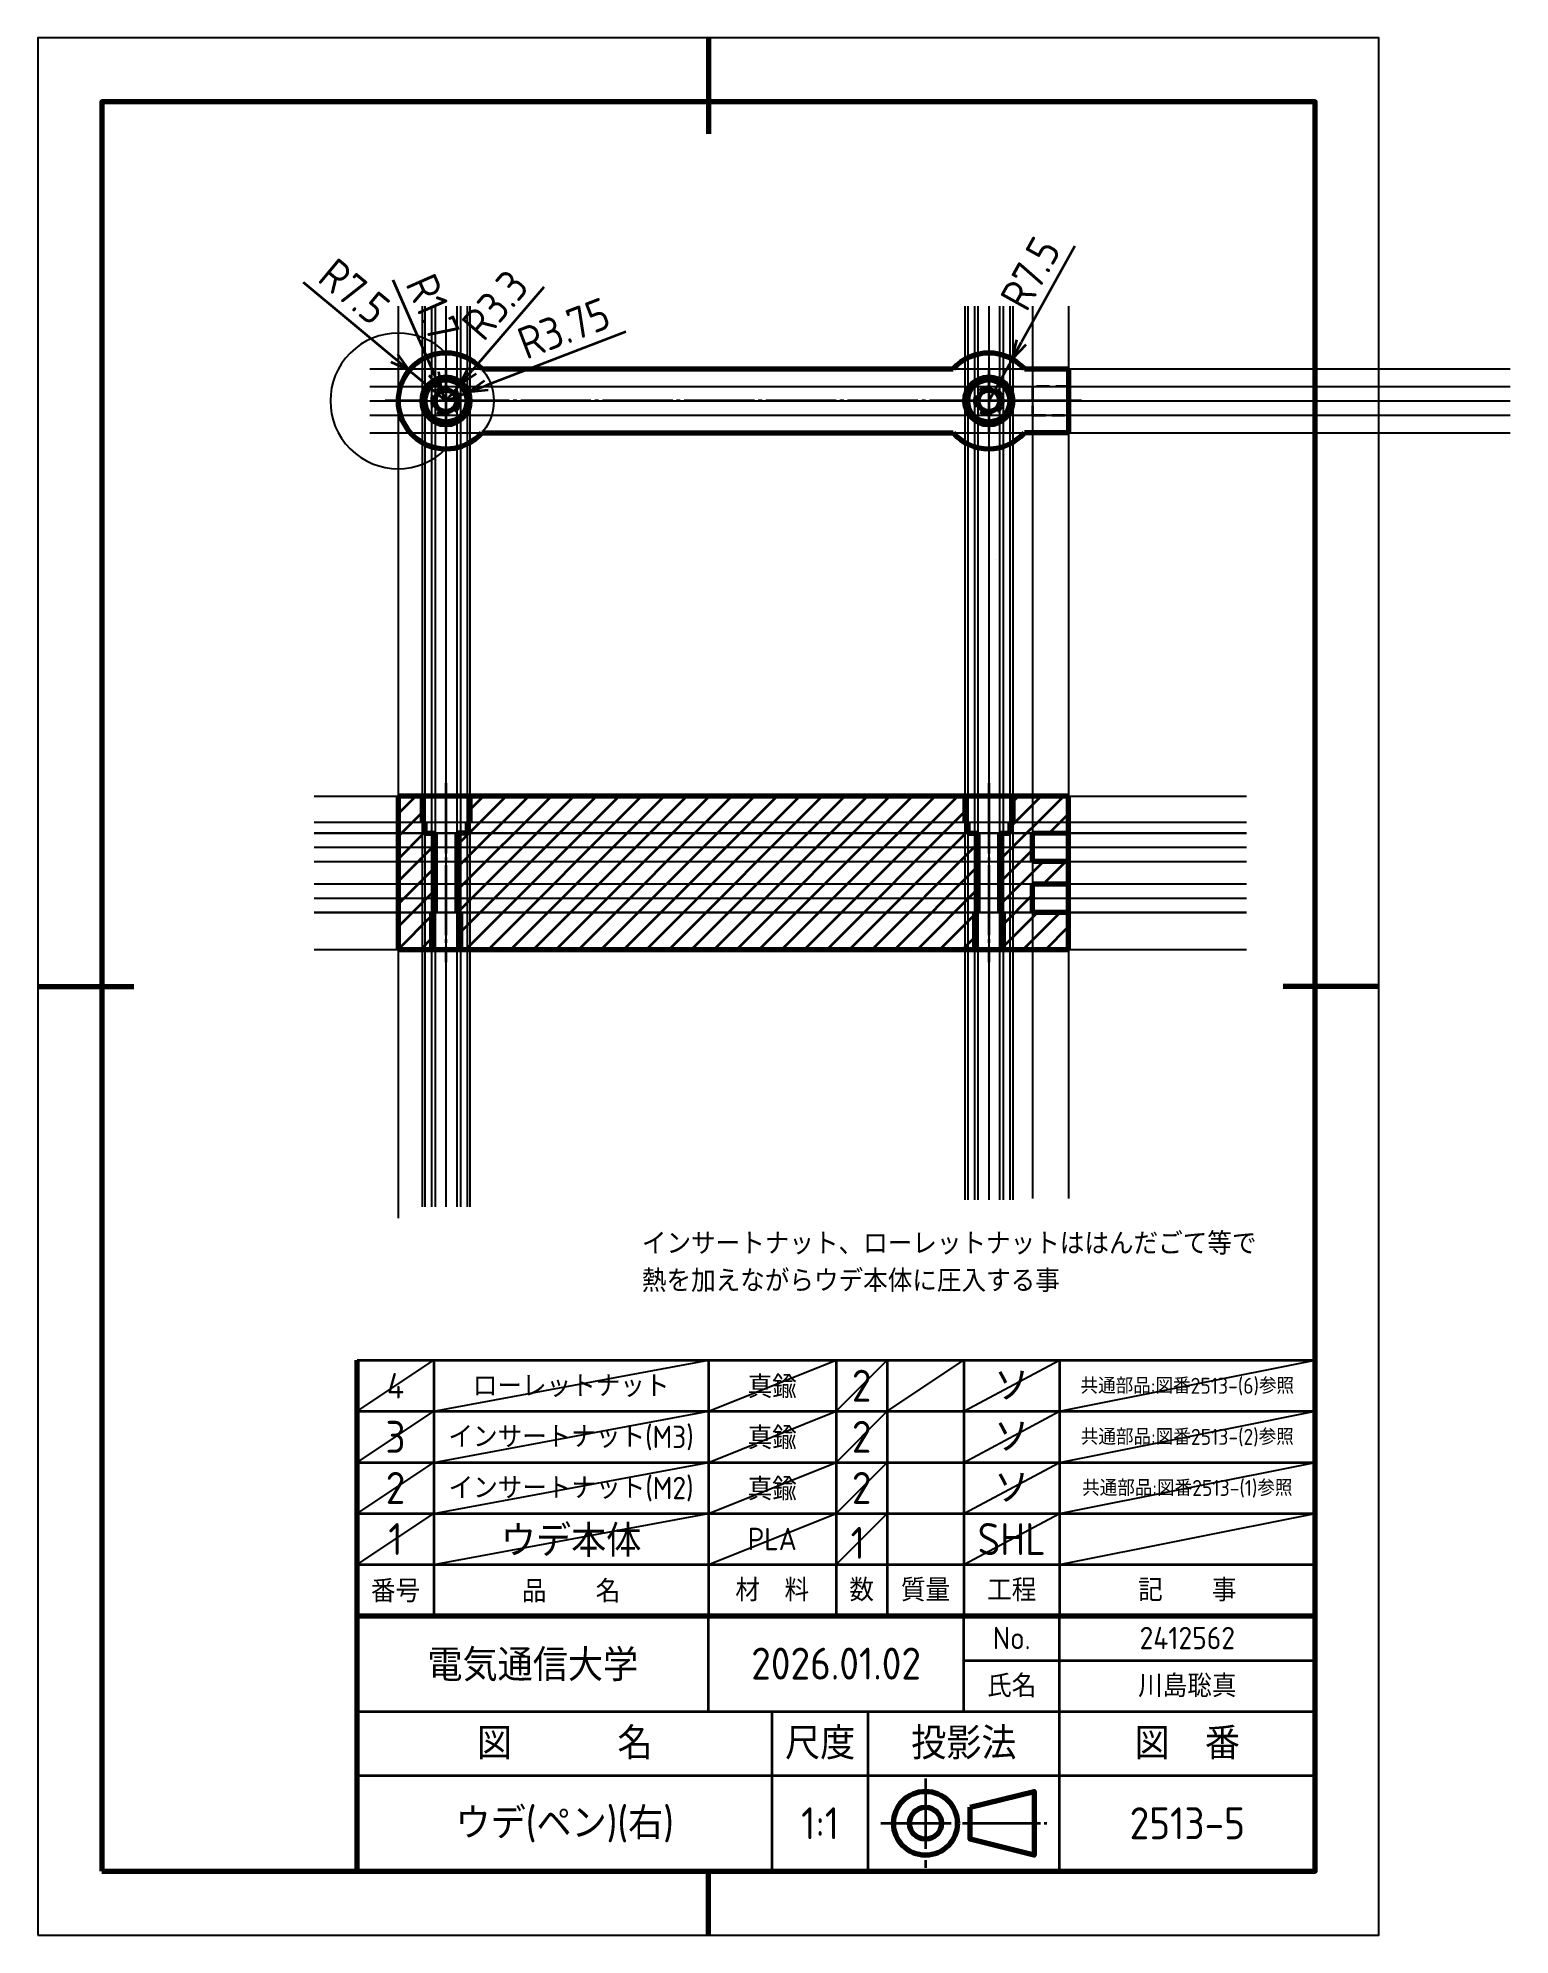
# Model space of a CAD drawing. Header units: millimetres. Extents: x 0 to 231, y 0 to 297.
import ezdxf
from ezdxf.enums import TextEntityAlignment as Align

# ---------------------------------------------------------------- set-up
doc = ezdxf.new("R2010")
doc.units = ezdxf.units.MM
doc.linetypes.add('JIS_02_2.0', pattern=[3, 2, -1])
doc.linetypes.add('JIS_08_11', pattern=[12.8, 11, -0.6, 0.6, -0.6])
doc.layers.add('1 図枠', color=7, linetype='Continuous')
for name, color, linetype, lineweight in [('2 外形線', 7, 'Continuous', 70), ('3 かくれ線', 5, 'JIS_02_2.0', 35), ('4中心線', 2, 'JIS_08_11', 35), ('5 ハッチング', 4, 'JIS_08_11', 35), ('6 寸法', 6, 'Continuous', 35)]:
    doc.layers.add(name, color=color, linetype=linetype, lineweight=lineweight)
doc.layers.add('7 仮想線', color=3, linetype='Continuous', plot=False)
doc.styles.get("Standard").update_dxf_attribs({"font": 'isocp.shx', "bigfont": 'extfont.shx'})
doc.dimstyles.new('AM_JIS$4', dxfattribs={"dimtxt": 5, "dimasz": 3, "dimexe": 2, "dimexo": 0, "dimgap": 1.5, "dimtad": 3, "dimdsep": 46, "dimtxsty": 'Standard', "dimblk": 'OPEN30', "dimcen": 0, "dimclrd": 256, "dimclre": 256, "dimclrt": 6, "dimadec": 0, "dimazin": 2, "dimtp": 0.1, "dimtm": 0.1, "dimtfac": 0.71, "dimtmove": 0, "dimatfit": 3, "dimldrblk": 'OPEN30', "dimfxl": 1, "dimtfill": 1, "dimlwd": -1, "dimlwe": -1, "dimarcsym": 1})
pattern_1 = [(45, (56.4043, 154.3175), (-1.76777, 1.76777), [])]

# ---------------------------------------------------------------- blocks, each defined once
blk = doc.blocks.new('_Open30')
at = {"color": 0, "linetype": 'ByBlock', "lineweight": -2}
for p, q in [((-1, 0.268), (0, 0)), ((0, 0), (-1, -0.268)), ((0, 0), (-1, 0))]:
    blk.add_line(p, q, dxfattribs=at)
blk = doc.blocks.new('*D6')
at = {"layer": '6 寸法', "linetype": 'ByBlock', "transparency": 16777216}
for p, q in [((41.52, 258.76), (55.82, 246.88)), ((63.9, 240.17), (58.13, 244.96))]:
    blk.add_line(p, q, dxfattribs=at)
at = {"layer": 'Defpoints', "color": 0, "transparency": 16777216}
for p in [(58.13, 244.96), (63.9, 240.17)]:
    blk.add_point(p, dxfattribs=at)
at = {"layer": '6 寸法', "transparency": 16777216, "xscale": 3, "yscale": 3, "zscale": 3, "rotation": 320.3062790703639}
blk.add_blockref('_Open30', (58.13, 244.96), dxfattribs=at)
at = {"layer": '6 寸法', "color": 6, "transparency": 16777216, "insert": (49.54, 257.3), "char_height": 5, "attachment_point": 5, "rotation": 320.3063}
blk.add_mtext('R7.5', dxfattribs=at)
blk = doc.blocks.new('*D7')
at = {"layer": '6 寸法', "linetype": 'ByBlock', "transparency": 16777216}
for p, q in [((162.38, 264.38), (154.01, 249.35)), ((148.9, 240.17), (152.55, 246.73))]:
    blk.add_line(p, q, dxfattribs=at)
at = {"layer": 'Defpoints', "color": 0, "transparency": 16777216}
for p in [(152.55, 246.73), (148.9, 240.17)]:
    blk.add_point(p, dxfattribs=at)
at = {"layer": '6 寸法', "transparency": 16777216, "xscale": 3, "yscale": 3, "zscale": 3, "rotation": 240.8911909539428}
blk.add_blockref('_Open30', (152.55, 246.73), dxfattribs=at)
at = {"layer": '6 寸法', "color": 6, "transparency": 16777216, "insert": (155.43, 260.12), "char_height": 5, "attachment_point": 5, "rotation": 60.8912}
blk.add_mtext('R7.5', dxfattribs=at)
blk = doc.blocks.new('*D8')
at = {"layer": '6 寸法', "linetype": 'ByBlock', "transparency": 16777216}
for p, q in [((55.58, 259.13), (62.01, 244.48)), ((63.9, 240.17), (63.22, 241.73))]:
    blk.add_line(p, q, dxfattribs=at)
at = {"layer": 'Defpoints', "color": 0, "transparency": 16777216}
for p in [(63.22, 241.73), (63.9, 240.17)]:
    blk.add_point(p, dxfattribs=at)
at = {"layer": '6 寸法', "transparency": 16777216, "xscale": 3, "yscale": 3, "zscale": 3, "rotation": 293.7173574192379}
blk.add_blockref('_Open30', (63.22, 241.73), dxfattribs=at)
at = {"layer": '6 寸法', "color": 6, "transparency": 16777216, "insert": (61.85, 254.78), "char_height": 5, "attachment_point": 5, "rotation": 293.7174}
blk.add_mtext('R1.7', dxfattribs=at)
blk = doc.blocks.new('*D9')
at = {"layer": '6 寸法', "linetype": 'ByBlock', "transparency": 16777216}
for p, q in [((79.25, 257.98), (68.02, 244.95)), ((63.9, 240.17), (66.06, 242.67))]:
    blk.add_line(p, q, dxfattribs=at)
at = {"layer": 'Defpoints', "color": 0, "transparency": 16777216}
for p in [(66.06, 242.67), (63.9, 240.17)]:
    blk.add_point(p, dxfattribs=at)
at = {"layer": '6 寸法', "transparency": 16777216, "xscale": 3, "yscale": 3, "zscale": 3, "rotation": 229.2339984714324}
blk.add_blockref('_Open30', (66.06, 242.67), dxfattribs=at)
at = {"layer": '6 寸法', "color": 6, "transparency": 16777216, "insert": (71.59, 255.21), "char_height": 5, "attachment_point": 5, "rotation": 49.234}
blk.add_mtext('R3.3', dxfattribs=at)
blk = doc.blocks.new('*D10')
at = {"layer": '6 寸法', "linetype": 'ByBlock', "transparency": 16777216}
for p, q in [((92.05, 250.99), (70.21, 242.59)), ((63.9, 240.17), (67.4, 241.52))]:
    blk.add_line(p, q, dxfattribs=at)
at = {"layer": 'Defpoints', "color": 0, "transparency": 16777216}
for p in [(67.4, 241.52), (63.9, 240.17)]:
    blk.add_point(p, dxfattribs=at)
at = {"layer": '6 寸法', "transparency": 16777216, "xscale": 3, "yscale": 3, "zscale": 3, "rotation": 201.0189392196611}
blk.add_blockref('_Open30', (67.4, 241.52), dxfattribs=at)
at = {"layer": '6 寸法', "color": 6, "transparency": 16777216, "insert": (82.36, 251.55), "char_height": 5, "attachment_point": 5, "rotation": 21.0189}
blk.add_mtext('R3.75', dxfattribs=at)

msp = doc.modelspace()

# ---------------------------------------------------------------- hatches: boundary and pattern name
at = {"layer": '5 ハッチング'}
h = msp.add_hatch(dxfattribs=at)
h.set_pattern_fill('_USER', color=256, scale=2.5, angle=45, style=0, pattern_type=0)
h.set_pattern_definition(pattern_1)
h.paths.add_polyline_path([(61.654, 154.317), (61.654, 160.117), (62.204, 160.117), (62.204, 172.517), (60.604, 172.517), (60.604, 174.217), (60.154, 174.217), (60.154, 178.317), (56.404, 178.317), (56.404, 154.317)])
h = msp.add_hatch(dxfattribs=at)
h.set_pattern_fill('_USER', color=256, scale=2.5, angle=45, style=0, pattern_type=0)
h.set_pattern_definition(pattern_1)
h.paths.add_polyline_path([(67.654, 174.217), (67.204, 174.217), (67.204, 172.517), (65.604, 172.517), (65.604, 160.117), (66.154, 160.117), (66.154, 154.317), (146.654, 154.317), (146.654, 160.117), (147.204, 160.117), (147.204, 172.517), (145.604, 172.517), (145.604, 174.217), (145.154, 174.217), (145.154, 178.317), (67.654, 178.317)])
h = msp.add_hatch(dxfattribs=at)
h.set_pattern_fill('_USER', color=256, scale=2.5, angle=45, style=0, pattern_type=0)
h.set_pattern_definition([(45, (0, 0), (-1.767767, 1.767767), [])])
h.paths.add_polyline_path([(161.404, 178.317), (152.654, 178.317), (152.654, 174.217), (152.204, 174.217), (152.204, 172.517), (150.604, 172.517), (150.604, 160.117), (151.154, 160.117), (151.154, 154.317), (161.404, 154.317), (161.404, 160.067), (155.774, 160.067), (155.774, 164.567), (161.404, 164.567), (161.404, 168.067), (155.774, 168.067), (155.774, 172.517), (161.404, 172.567)])

# ---------------------------------------------------------------- linework, layer by layer
at = {"layer": '1 図枠', "lineweight": 70}
for p, q in [((105, 297), (105, 282)), ((0, 148.5), (15, 148.5)), ((210, 148.5), (195, 148.5)), ((50, 50), (50, 66)), ((50, 10), (50, 50)), ((50, 50), (200, 50)), ((105, 0), (105, 10))]:
    msp.add_line(p, q, dxfattribs=at)
at = {"layer": '1 図枠', "lineweight": 35}
for p, q in [((50, 90), (200, 90)), ((62, 90), (62, 50)), ((105, 90), (105, 50)), ((125, 90), (125, 50)), ((133, 90), (133, 50)), ((145, 90), (145, 50)), ((160, 90), (160, 50)), ((50, 82), (200, 82)), ((50, 74), (200, 74)), ((50, 66), (200, 66)), ((50, 58), (200, 58)), ((105, 35), (105, 50)), ((145, 35), (145, 50)), ((160, 10), (160, 50)), ((145, 43), (200, 43)), ((50, 35), (200, 35)), ((115, 10), (115, 35)), ((130, 10), (130, 35)), ((50, 25), (200, 25))]:
    msp.add_line(p, q, dxfattribs=at)
at = {"layer": '1 図枠'}
msp.add_line((62, 66), (62, 90), dxfattribs=at)
at = {"layer": '1 図枠', "linetype": 'JIS_08_11', "lineweight": 35}
for p, q in [((139, 24.5), (139, 10.5)), ((132, 17.5), (158, 17.5))]:
    msp.add_line(p, q, dxfattribs=at)
at = {"layer": '1 図枠', "lineweight": 70}
msp.add_lwpolyline([(10, 10), (200, 10), (200, 287), (10, 287)], close=True, dxfattribs=at)
at = {"layer": '1 図枠', "linetype": 'Continuous', "lineweight": 70}
msp.add_lwpolyline([(146, 20), (156, 22.5), (156, 12.5), (146, 15)], close=True, dxfattribs=at)
for radius in [5, 2.5]:
    msp.add_circle((139, 17.5), radius, dxfattribs=at)
at = {"layer": '2 外形線'}
for p, q in [((69.494, 245.174), (143.314, 245.174)), ((154.494, 245.174), (161.404, 245.174)), ((161.404, 245.174), (161.404, 235.166)), ((69.494, 235.174), (143.314, 235.174)), ((161.404, 235.166), (154.494, 235.174)), ((56.404, 178.317), (56.404, 154.317)), ((161.404, 178.317), (56.404, 178.317)), ((60.154, 178.317), (60.154, 174.217)), ((67.654, 178.317), (67.654, 174.217)), ((145.154, 178.317), (145.154, 174.217)), ((152.654, 178.317), (152.654, 174.217)), ((161.404, 154.317), (161.404, 178.317)), ((60.154, 174.217), (60.604, 174.217)), ((60.604, 174.217), (60.604, 172.517)), ((60.604, 172.517), (62.204, 172.517)), ((62.204, 172.517), (62.204, 160.117)), ((67.204, 172.517), (65.604, 172.517)), ((65.604, 172.517), (65.604, 160.117)), ((67.654, 174.217), (67.204, 174.217)), ((67.204, 174.217), (67.204, 172.517)), ((145.154, 174.217), (145.604, 174.217)), ((145.604, 174.217), (145.604, 172.517)), ((145.604, 172.517), (147.204, 172.517)), ((147.204, 172.517), (147.204, 160.117)), ((150.604, 172.517), (150.604, 160.117)), ((150.604, 172.517), (152.204, 172.517)), ((152.204, 174.217), (152.204, 172.517)), ((152.204, 174.217), (152.654, 174.217)), ((155.774, 172.517), (161.404, 172.567)), ((155.774, 168.067), (155.774, 172.517)), ((161.404, 168.067), (155.774, 168.067)), ((155.774, 160.067), (155.774, 164.567)), ((155.774, 164.567), (161.404, 164.567)), ((62.204, 160.117), (61.654, 160.117)), ((61.654, 160.117), (61.654, 154.317)), ((65.604, 160.117), (66.154, 160.117)), ((66.154, 160.117), (66.154, 154.317)), ((146.654, 160.117), (146.654, 154.317)), ((146.654, 160.117), (147.204, 160.117)), ((150.604, 160.117), (151.154, 160.117)), ((151.154, 160.117), (151.154, 154.317)), ((161.404, 160.067), (155.774, 160.067)), ((56.404, 154.317), (161.404, 154.317)), ((50, 66), (50, 90))]:
    msp.add_line(p, q, dxfattribs=at)
for centre, radius in [((63.904, 240.174), 3.75), ((148.904, 240.174), 3.75), ((63.904, 240.174), 3.3), ((63.904, 240.174), 1.7), ((148.904, 240.174), 3.3), ((148.904, 240.174), 1.7)]:
    msp.add_circle(centre, radius, dxfattribs=at)
for centre, start, end in [((63.904, 240.174), 90, 318.18969), ((63.904, 240.174), 41.81031, 90), ((148.904, 240.174), 41.81031, 138.18969), ((148.904, 240.174), 221.81031, 318.18969)]:
    msp.add_arc(centre, 7.5, start, end, dxfattribs=at)
at = {"layer": '3 かくれ線'}
for p, q in [((161.404, 242.424), (155.774, 242.424)), ((155.774, 242.424), (155.774, 237.924)), ((155.774, 237.924), (161.404, 237.924)), ((150.184, 215.324), (150.184, 215.324)), ((150.184, 215.324), (150.184, 215.324)), ((150.184, 215.324), (150.184, 215.324))]:
    msp.add_line(p, q, dxfattribs=at)
for centre in [(63.904, 240.174), (148.904, 240.174)]:
    msp.add_circle(centre, 2.25, dxfattribs=at)
at = {"layer": '4中心線'}
for p, q in [((63.904, 245.174), (63.904, 235.174)), ((148.904, 245.174), (148.904, 235.174)), ((163.404, 240.174), (54.404, 240.174)), ((63.904, 180.317), (63.904, 152.317)), ((148.904, 180.317), (148.904, 152.317))]:
    msp.add_line(p, q, dxfattribs=at)
at = {"layer": '7 仮想線'}
for p, q in [((56.404, 255.007), (56.404, 112.235)), ((60.154, 255.007), (60.154, 113.988)), ((60.604, 255.007), (60.604, 113.988)), ((61.654, 255.007), (61.654, 113.988)), ((62.204, 255.007), (62.204, 113.988)), ((63.904, 255.007), (63.904, 113.988)), ((65.604, 255.007), (65.604, 113.988)), ((66.154, 255.007), (66.154, 113.988)), ((67.204, 255.007), (67.204, 113.988)), ((67.654, 255.007), (67.654, 113.988)), ((145.154, 255.007), (145.154, 115.1)), ((145.604, 255.007), (145.604, 115.1)), ((146.654, 255.007), (146.654, 115.1)), ((147.204, 255.007), (147.204, 115.1)), ((148.904, 255.007), (148.904, 115.1)), ((150.604, 255.007), (150.604, 115.1)), ((151.154, 255.007), (151.154, 115.1)), ((152.204, 255.007), (152.204, 115.1)), ((152.654, 255.007), (152.654, 115.1)), ((155.774, 255.007), (155.774, 115.324)), ((161.404, 255.007), (161.404, 115.324)), ((51.959, 245.174), (230.547, 245.174)), ((51.959, 242.424), (230.547, 242.424)), ((51.959, 240.174), (230.547, 240.174)), ((51.959, 237.924), (230.547, 237.924)), ((51.959, 235.174), (230.547, 235.174)), ((43.284, 178.317), (189.29, 178.317)), ((43.284, 174.217), (189.29, 174.217)), ((43.284, 172.567), (189.29, 172.567)), ((43.284, 172.517), (189.29, 172.517)), ((43.284, 170.317), (189.29, 170.317)), ((43.284, 168.067), (189.29, 168.067)), ((43.284, 164.567), (189.29, 164.567)), ((43.284, 162.317), (189.29, 162.317)), ((43.284, 160.117), (189.29, 160.117)), ((43.284, 160.067), (189.29, 160.067)), ((43.284, 154.317), (189.29, 154.317)), ((50, 66), (50, 90)), ((50, 82), (62, 90)), ((62, 90), (62, 82)), ((62, 82), (105, 90)), ((105, 90), (105, 82)), ((105, 82), (125, 90)), ((125, 90), (125, 82)), ((125, 82), (133, 90)), ((133, 90), (133, 82)), ((133, 82), (145, 90)), ((145, 90), (145, 82)), ((145, 82), (160, 90)), ((160, 90), (160, 82)), ((160, 82), (200, 90)), ((50, 74), (62, 82)), ((62, 74), (105, 82)), ((105, 74), (125, 82)), ((125, 74), (133, 82)), ((145, 74), (160, 82)), ((160, 74), (200, 82)), ((50, 66), (62, 74)), ((62, 74), (50, 74)), ((62, 66), (105, 74)), ((105, 66), (125, 74)), ((125, 66), (133, 74)), ((145, 66), (160, 74)), ((160, 66), (200, 74)), ((50, 58), (62, 66)), ((62, 66), (50, 66)), ((62, 58), (105, 66)), ((105, 58), (125, 66)), ((131.785, 64.785), (133, 66)), ((145, 58), (160, 66)), ((160, 58), (200, 66)), ((125, 58), (131.785, 64.785))]:
    msp.add_line(p, q, dxfattribs=at)
msp.add_lwpolyline([(0, 0), (210, 0), (210, 297), (0, 297)], close=True, dxfattribs=at)
msp.add_circle((63.904, 240.174), 7.5, dxfattribs=at)
msp.add_arc((56.404, 240.174), 10.607, 45, 315, dxfattribs=at)
at = {"layer": 'Defpoints'}
msp.add_line((62, 66), (62, 90), dxfattribs=at)

# ---------------------------------------------------------------- texts
at = {"layer": '1 図枠'}
for s, height, p in [('4', 4, (56, 86)), ('ローレットナット', 3.5, (83.5, 86)), ('真鍮', 3.5, (115, 86)), ('2', 5, (129, 86)), ('ソ', 5, (152.5, 86)), ('共通部品:図番2513-(6)参照', 2.5, (180, 86)), ('3', 5, (56, 78)), ('2', 5, (129, 78)), ('ソ', 5, (152.5, 78)), ('インサートナット(M3)', 3.5, (83.5, 78)), ('真鍮', 3.5, (115, 78)), ('共通部品:図番2513-(2)参照', 2.5, (180, 78)), ('2', 5, (56, 70)), ('インサートナット(M2)', 3.5, (83.5, 70)), ('真鍮', 3.5, (115, 70)), ('2', 5, (129, 70)), ('ソ', 5, (152.5, 70)), ('共通部品:図番2513-(1)参照', 2.5, (180, 70)), ('1', 5, (56, 62)), ('ウデ本体', 5, (83.5, 62)), ('PLA', 3.5, (115, 62)), ('1', 5, (128.392, 61.392)), ('SHL', 5, (152.5, 62)), ('番号', 3.5, (56, 54)), ('品\u3000\u3000名', 3.5, (83.5, 54)), ('電気通信大学', 5, (77.5, 42.5))]:
    msp.add_text(s, height=height, dxfattribs=at).set_placement(p, align=Align.MIDDLE)
for s, height, p in [('材\u3000料', 3.5, (115, 54)), ('数', 3.5, (129, 54)), ('質量', 3.5, (139, 54)), ('工程', 3.5, (152.5, 54)), ('記\u3000\u3000事', 3.5, (180, 54)), ('No.', 3.5, (152.5, 46.5)), ('2412562', 3.5, (180, 46.5)), ('2026.01.02', 5, (125, 42.5)), ('氏名', 3.5, (152.5, 39)), ('川島聡真', 3.5, (180, 39)), ('図\u3000\u3000\u3000名', 5, (82.5, 30)), ('尺度', 5, (122.5, 30)), ('投影法', 5, (145, 30)), ('図\u3000番', 5, (180, 30)), ('ウデ(ペン)(右)', 5, (82.5, 17.5)), ('1:1', 5, (122.5, 17.5)), ('2513-5', 5, (180, 17.5))]:
    msp.add_text(s, height=height, dxfattribs=at).set_placement(p, align=Align.MIDDLE_CENTER)
at = {"layer": '1 図枠', "insert": (94.584, 110.013), "char_height": 3.5, "attachment_point": 1}
msp.add_mtext_dynamic_manual_height_columns('インサートナット、ローレットナットははんだごて等で熱を加えながらウデ本体に圧入する事', width=97.97291, gutter_width=17.5, heights=[0], dxfattribs=at)
at = {"layer": '7 仮想線'}
msp.add_text('1', height=5, dxfattribs=at).set_placement((56, 62), align=Align.MIDDLE)

# ---------------------------------------------------------------- dimensions: what is measured, and where the dimension line sits
at = {"layer": '6 寸法'}
for center, mpoint, picture, middle in [((148.904, 240.174), (152.553, 246.727), '*D7', (155.433, 260.121)), ((63.904, 240.174), (63.221, 241.73), '*D8', (58.193, 253.175)), ((63.904, 240.174), (66.059, 242.673), '*D9', (74.615, 252.598))]:
    dim = msp.add_radius_dim(center=center, mpoint=mpoint, dimstyle='AM_JIS$4', override={"dimtfill": 0}, dxfattribs=at)
    dim.commit()
    dim.dimension.update_dxf_attribs({"geometry": picture, "text_midpoint": middle})
for mpoint, override, picture, middle in [((58.133, 244.964), {"dimpost": '', "dimtfill": 0}, '*D6', (46.983, 254.219)), ((67.405, 241.519), {"dimtfill": 0}, '*D10', (83.791, 247.815))]:
    dim = msp.add_radius_dim(center=(63.904, 240.174), mpoint=mpoint, dimstyle='AM_JIS$4', override=override, dxfattribs=at)
    dim.commit()
    dim.dimension.update_dxf_attribs({"geometry": picture, "text_midpoint": middle, "dimtype": 164})

doc.saveas('drawing.dxf')
